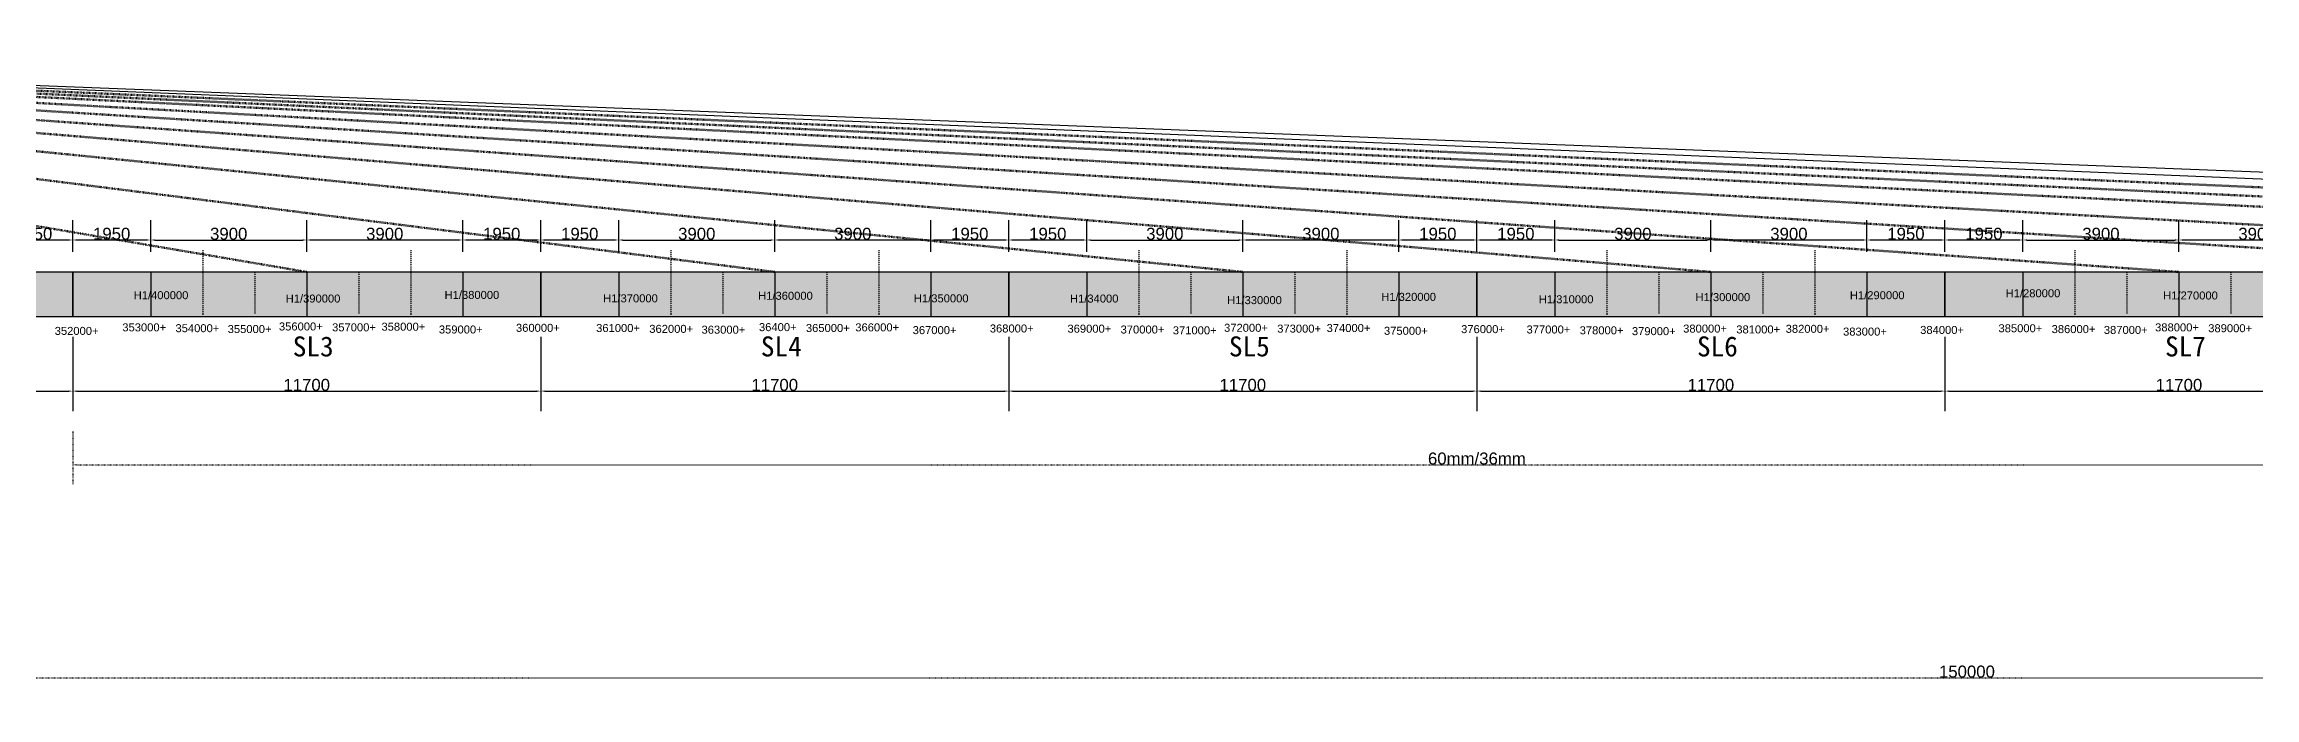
# Model space of a CAD drawing. Header units: millimetres. Extents: x -150378 to 490000, y -63094 to 58178.
# Drawn here: x 366939 to 422196, y -10652 to 5697 of the extents above; entities that cross this region are included whole.
import ezdxf

# ---------------------------------------------------------------- set-up
doc = ezdxf.new("R2010")
doc.units = ezdxf.units.MM
doc.header["$PDMODE"] = 3
doc.header["$PDSIZE"] = 200
doc.linetypes.add('ACAD_ISO03W100', pattern=[30, 12, -18])
doc.linetypes.add('DASHDOTX2', pattern=[50.8, 25.4, -12.7, 0, -12.7])
doc.styles.get("Standard").update_dxf_attribs({"font": 'arial.ttf'})
doc.dimstyles.new('ISO-25', dxfattribs={"dimtxt": 300, "dimasz": 100, "dimexe": 500, "dimexo": 500, "dimtad": 1, "dimtxsty": 'Standard', "dimcen": 2.5, "dimadec": 0, "dimazin": 0, "dimtfac": 1, "dimtmove": 0, "dimatfit": 3, "dimfxl": 1, "dimarcsym": 0})

# ---------------------------------------------------------------- blocks, each defined once
blk = doc.blocks.new('*D188')
at = {"color": 0, "lineweight": -2, "transparency": 16777216}
for p, q in [((355950, -1619), (355950, -3480)), ((367650, -1619), (367650, -3480)), ((356050, -2980), (367550, -2980))]:
    blk.add_line(p, q, dxfattribs=at)
at = {"color": 0, "lineweight": 100, "transparency": 16777216}
for points in [[(356050, -2964), (356050, -2997), (355950, -2980)], [(367550, -2964), (367550, -2997), (367650, -2980)]]:
    blk.add_solid(points, dxfattribs=at)
at = {"layer": 'Defpoints', "color": 0, "lineweight": 100, "transparency": 16777216}
for p in [(355950, -1119), (367650, -1119), (367650, -2980)]:
    blk.add_point(p, dxfattribs=at)
at = {"color": 0, "transparency": 16777216, "insert": (361800, -2827), "char_height": 300, "attachment_point": 5}
blk.add_mtext('11700', dxfattribs=at)
blk = doc.blocks.new('*D172')
at = {"color": 0, "lineweight": -2, "transparency": 16777216}
for p, q in [((365700, 500), (365700, 1299)), ((367650, 500), (367650, 1299)), ((367550, 799), (365800, 799))]:
    blk.add_line(p, q, dxfattribs=at)
at = {"color": 0, "lineweight": 100, "transparency": 16777216}
for points in [[(365800, 816), (365800, 782), (365700, 799)], [(367550, 816), (367550, 782), (367650, 799)]]:
    blk.add_solid(points, dxfattribs=at)
at = {"layer": 'Defpoints', "color": 0, "lineweight": 100, "transparency": 16777216}
for p in [(365700, 799), (365700, 0), (367650, 0)]:
    blk.add_point(p, dxfattribs=at)
at = {"color": 0, "transparency": 16777216, "insert": (366675, 953), "char_height": 300, "attachment_point": 5}
blk.add_mtext('1950', dxfattribs=at)
blk = doc.blocks.new('*D178')
at = {"color": 0, "lineweight": -2, "transparency": 16777216}
for p, q in [((367650, -1619), (367650, -3480)), ((379350, -1619), (379350, -3480)), ((367750, -2980), (379250, -2980))]:
    blk.add_line(p, q, dxfattribs=at)
at = {"color": 0, "lineweight": 100, "transparency": 16777216}
for points in [[(367750, -2964), (367750, -2997), (367650, -2980)], [(379250, -2964), (379250, -2997), (379350, -2980)]]:
    blk.add_solid(points, dxfattribs=at)
at = {"layer": 'Defpoints', "color": 0, "lineweight": 100, "transparency": 16777216}
for p in [(367650, -1119), (379350, -1119), (379350, -2980)]:
    blk.add_point(p, dxfattribs=at)
at = {"color": 0, "transparency": 16777216, "insert": (373500, -2827), "char_height": 300, "attachment_point": 5}
blk.add_mtext('11700', dxfattribs=at)
blk = doc.blocks.new('*D179')
at = {"color": 0, "lineweight": -2, "transparency": 16777216}
for p, q in [((373500, 500), (373500, 1299)), ((377400, 500), (377400, 1299)), ((377300, 799), (373600, 799))]:
    blk.add_line(p, q, dxfattribs=at)
at = {"color": 0, "lineweight": 100, "transparency": 16777216}
for points in [[(373600, 816), (373600, 782), (373500, 799)], [(377300, 816), (377300, 782), (377400, 799)]]:
    blk.add_solid(points, dxfattribs=at)
at = {"layer": 'Defpoints', "color": 0, "lineweight": 100, "transparency": 16777216}
for p in [(373500, 799), (373500, 0), (377400, 0)]:
    blk.add_point(p, dxfattribs=at)
at = {"color": 0, "transparency": 16777216, "insert": (375450, 953), "char_height": 300, "attachment_point": 5}
blk.add_mtext('3900', dxfattribs=at)
blk = doc.blocks.new('*D180')
at = {"color": 0, "lineweight": -2, "transparency": 16777216}
for p, q in [((367650, 500), (367650, 1299)), ((369600, 500), (369600, 1299)), ((369500, 799), (367750, 799))]:
    blk.add_line(p, q, dxfattribs=at)
at = {"color": 0, "lineweight": 100, "transparency": 16777216}
for points in [[(367750, 816), (367750, 782), (367650, 799)], [(369500, 816), (369500, 782), (369600, 799)]]:
    blk.add_solid(points, dxfattribs=at)
at = {"layer": 'Defpoints', "color": 0, "lineweight": 100, "transparency": 16777216}
for p in [(367650, 799), (367650, 0), (369600, 0)]:
    blk.add_point(p, dxfattribs=at)
at = {"color": 0, "transparency": 16777216, "insert": (368625, 953), "char_height": 300, "attachment_point": 5}
blk.add_mtext('1950', dxfattribs=at)
blk = doc.blocks.new('*D181')
at = {"color": 0, "lineweight": -2, "transparency": 16777216}
for p, q in [((369600, 500), (369600, 1299)), ((373500, 500), (373500, 1299)), ((369700, 799), (373400, 799))]:
    blk.add_line(p, q, dxfattribs=at)
at = {"color": 0, "lineweight": 100, "transparency": 16777216}
for points in [[(369700, 816), (369700, 782), (369600, 799)], [(373400, 816), (373400, 782), (373500, 799)]]:
    blk.add_solid(points, dxfattribs=at)
at = {"layer": 'Defpoints', "color": 0, "lineweight": 100, "transparency": 16777216}
for p in [(373500, 799), (369600, 0), (373500, 0)]:
    blk.add_point(p, dxfattribs=at)
at = {"color": 0, "transparency": 16777216, "insert": (371550, 953), "char_height": 300, "attachment_point": 5}
blk.add_mtext('3900', dxfattribs=at)
blk = doc.blocks.new('*D182')
at = {"color": 0, "lineweight": -2, "transparency": 16777216}
for p, q in [((377400, 500), (377400, 1299)), ((379350, 500), (379350, 1299)), ((379250, 799), (377500, 799))]:
    blk.add_line(p, q, dxfattribs=at)
at = {"color": 0, "lineweight": 100, "transparency": 16777216}
for points in [[(377500, 816), (377500, 782), (377400, 799)], [(379250, 816), (379250, 782), (379350, 799)]]:
    blk.add_solid(points, dxfattribs=at)
at = {"layer": 'Defpoints', "color": 0, "lineweight": 100, "transparency": 16777216}
for p in [(377400, 799), (377400, 0), (379350, 0)]:
    blk.add_point(p, dxfattribs=at)
at = {"color": 0, "transparency": 16777216, "insert": (378375, 953), "char_height": 300, "attachment_point": 5}
blk.add_mtext('1950', dxfattribs=at)
blk = doc.blocks.new('*D156')
at = {"color": 0, "lineweight": -2, "transparency": 16777216}
for p, q in [((379350, -1619), (379350, -3480)), ((391050, -1619), (391050, -3480)), ((379450, -2980), (390950, -2980))]:
    blk.add_line(p, q, dxfattribs=at)
at = {"color": 0, "lineweight": 100, "transparency": 16777216}
for points in [[(379450, -2964), (379450, -2997), (379350, -2980)], [(390950, -2964), (390950, -2997), (391050, -2980)]]:
    blk.add_solid(points, dxfattribs=at)
at = {"layer": 'Defpoints', "color": 0, "lineweight": 100, "transparency": 16777216}
for p in [(379350, -1119), (391050, -1119), (391050, -2980)]:
    blk.add_point(p, dxfattribs=at)
at = {"color": 0, "transparency": 16777216, "insert": (385200, -2827), "char_height": 300, "attachment_point": 5}
blk.add_mtext('11700', dxfattribs=at)
blk = doc.blocks.new('*D157')
at = {"color": 0, "lineweight": -2, "transparency": 16777216}
for p, q in [((385200, 500), (385200, 1299)), ((389100, 500), (389100, 1299)), ((389000, 799), (385300, 799))]:
    blk.add_line(p, q, dxfattribs=at)
at = {"color": 0, "lineweight": 100, "transparency": 16777216}
for points in [[(385300, 816), (385300, 782), (385200, 799)], [(389000, 816), (389000, 782), (389100, 799)]]:
    blk.add_solid(points, dxfattribs=at)
at = {"layer": 'Defpoints', "color": 0, "lineweight": 100, "transparency": 16777216}
for p in [(385200, 799), (385200, 0), (389100, 0)]:
    blk.add_point(p, dxfattribs=at)
at = {"color": 0, "transparency": 16777216, "insert": (387150, 953), "char_height": 300, "attachment_point": 5}
blk.add_mtext('3900', dxfattribs=at)
blk = doc.blocks.new('*D158')
at = {"color": 0, "lineweight": -2, "transparency": 16777216}
for p, q in [((379350, 500), (379350, 1299)), ((381300, 500), (381300, 1299)), ((381200, 799), (379450, 799))]:
    blk.add_line(p, q, dxfattribs=at)
at = {"color": 0, "lineweight": 100, "transparency": 16777216}
for points in [[(379450, 816), (379450, 782), (379350, 799)], [(381200, 816), (381200, 782), (381300, 799)]]:
    blk.add_solid(points, dxfattribs=at)
at = {"layer": 'Defpoints', "color": 0, "lineweight": 100, "transparency": 16777216}
for p in [(379350, 799), (379350, 0), (381300, 0)]:
    blk.add_point(p, dxfattribs=at)
at = {"color": 0, "transparency": 16777216, "insert": (380325, 953), "char_height": 300, "attachment_point": 5}
blk.add_mtext('1950', dxfattribs=at)
blk = doc.blocks.new('*D159')
at = {"color": 0, "lineweight": -2, "transparency": 16777216}
for p, q in [((381300, 500), (381300, 1299)), ((385200, 500), (385200, 1299)), ((381400, 799), (385100, 799))]:
    blk.add_line(p, q, dxfattribs=at)
at = {"color": 0, "lineweight": 100, "transparency": 16777216}
for points in [[(381400, 816), (381400, 782), (381300, 799)], [(385100, 816), (385100, 782), (385200, 799)]]:
    blk.add_solid(points, dxfattribs=at)
at = {"layer": 'Defpoints', "color": 0, "lineweight": 100, "transparency": 16777216}
for p in [(385200, 799), (381300, 0), (385200, 0)]:
    blk.add_point(p, dxfattribs=at)
at = {"color": 0, "transparency": 16777216, "insert": (383250, 953), "char_height": 300, "attachment_point": 5}
blk.add_mtext('3900', dxfattribs=at)
blk = doc.blocks.new('*D160')
at = {"color": 0, "lineweight": -2, "transparency": 16777216}
for p, q in [((389100, 500), (389100, 1299)), ((391050, 500), (391050, 1299)), ((390950, 799), (389200, 799))]:
    blk.add_line(p, q, dxfattribs=at)
at = {"color": 0, "lineweight": 100, "transparency": 16777216}
for points in [[(389200, 816), (389200, 782), (389100, 799)], [(390950, 816), (390950, 782), (391050, 799)]]:
    blk.add_solid(points, dxfattribs=at)
at = {"layer": 'Defpoints', "color": 0, "lineweight": 100, "transparency": 16777216}
for p in [(389100, 799), (389100, 0), (391050, 0)]:
    blk.add_point(p, dxfattribs=at)
at = {"color": 0, "transparency": 16777216, "insert": (390075, 953), "char_height": 300, "attachment_point": 5}
blk.add_mtext('1950', dxfattribs=at)
blk = doc.blocks.new('*D161')
at = {"color": 0, "lineweight": -2, "transparency": 16777216}
for p, q in [((391050, -1619), (391050, -3480)), ((402750, -1619), (402750, -3480)), ((391150, -2980), (402650, -2980))]:
    blk.add_line(p, q, dxfattribs=at)
at = {"color": 0, "lineweight": 100, "transparency": 16777216}
for points in [[(391150, -2964), (391150, -2997), (391050, -2980)], [(402650, -2964), (402650, -2997), (402750, -2980)]]:
    blk.add_solid(points, dxfattribs=at)
at = {"layer": 'Defpoints', "color": 0, "lineweight": 100, "transparency": 16777216}
for p in [(391050, -1119), (402750, -1119), (402750, -2980)]:
    blk.add_point(p, dxfattribs=at)
at = {"color": 0, "transparency": 16777216, "insert": (396900, -2827), "char_height": 300, "attachment_point": 5}
blk.add_mtext('11700', dxfattribs=at)
blk = doc.blocks.new('*D162')
at = {"color": 0, "lineweight": -2, "transparency": 16777216}
for p, q in [((396900, 500), (396900, 1299)), ((400800, 500), (400800, 1299)), ((400700, 799), (397000, 799))]:
    blk.add_line(p, q, dxfattribs=at)
at = {"color": 0, "lineweight": 100, "transparency": 16777216}
for points in [[(397000, 816), (397000, 782), (396900, 799)], [(400700, 816), (400700, 782), (400800, 799)]]:
    blk.add_solid(points, dxfattribs=at)
at = {"layer": 'Defpoints', "color": 0, "lineweight": 100, "transparency": 16777216}
for p in [(396900, 799), (396900, 0), (400800, 0)]:
    blk.add_point(p, dxfattribs=at)
at = {"color": 0, "transparency": 16777216, "insert": (398850, 953), "char_height": 300, "attachment_point": 5}
blk.add_mtext('3900', dxfattribs=at)
blk = doc.blocks.new('*D163')
at = {"color": 0, "lineweight": -2, "transparency": 16777216}
for p, q in [((391050, 500), (391050, 1299)), ((393000, 500), (393000, 1299)), ((392900, 799), (391150, 799))]:
    blk.add_line(p, q, dxfattribs=at)
at = {"color": 0, "lineweight": 100, "transparency": 16777216}
for points in [[(391150, 816), (391150, 782), (391050, 799)], [(392900, 816), (392900, 782), (393000, 799)]]:
    blk.add_solid(points, dxfattribs=at)
at = {"layer": 'Defpoints', "color": 0, "lineweight": 100, "transparency": 16777216}
for p in [(391050, 799), (391050, 0), (393000, 0)]:
    blk.add_point(p, dxfattribs=at)
at = {"color": 0, "transparency": 16777216, "insert": (392025, 953), "char_height": 300, "attachment_point": 5}
blk.add_mtext('1950', dxfattribs=at)
blk = doc.blocks.new('*D164')
at = {"color": 0, "lineweight": -2, "transparency": 16777216}
for p, q in [((393000, 500), (393000, 1299)), ((396900, 500), (396900, 1299)), ((393100, 799), (396800, 799))]:
    blk.add_line(p, q, dxfattribs=at)
at = {"color": 0, "lineweight": 100, "transparency": 16777216}
for points in [[(393100, 816), (393100, 782), (393000, 799)], [(396800, 816), (396800, 782), (396900, 799)]]:
    blk.add_solid(points, dxfattribs=at)
at = {"layer": 'Defpoints', "color": 0, "lineweight": 100, "transparency": 16777216}
for p in [(396900, 799), (393000, 0), (396900, 0)]:
    blk.add_point(p, dxfattribs=at)
at = {"color": 0, "transparency": 16777216, "insert": (394950, 953), "char_height": 300, "attachment_point": 5}
blk.add_mtext('3900', dxfattribs=at)
blk = doc.blocks.new('*D165')
at = {"color": 0, "lineweight": -2, "transparency": 16777216}
for p, q in [((400800, 500), (400800, 1299)), ((402750, 500), (402750, 1299)), ((402650, 799), (400900, 799))]:
    blk.add_line(p, q, dxfattribs=at)
at = {"color": 0, "lineweight": 100, "transparency": 16777216}
for points in [[(400900, 816), (400900, 782), (400800, 799)], [(402650, 816), (402650, 782), (402750, 799)]]:
    blk.add_solid(points, dxfattribs=at)
at = {"layer": 'Defpoints', "color": 0, "lineweight": 100, "transparency": 16777216}
for p in [(400800, 799), (400800, 0), (402750, 0)]:
    blk.add_point(p, dxfattribs=at)
at = {"color": 0, "transparency": 16777216, "insert": (401775, 953), "char_height": 300, "attachment_point": 5}
blk.add_mtext('1950', dxfattribs=at)
blk = doc.blocks.new('*D166')
at = {"color": 0, "lineweight": -2, "transparency": 16777216}
for p, q in [((402750, -1619), (402750, -3480)), ((414450, -1619), (414450, -3480)), ((402850, -2980), (414350, -2980))]:
    blk.add_line(p, q, dxfattribs=at)
at = {"color": 0, "lineweight": 100, "transparency": 16777216}
for points in [[(402850, -2964), (402850, -2997), (402750, -2980)], [(414350, -2964), (414350, -2997), (414450, -2980)]]:
    blk.add_solid(points, dxfattribs=at)
at = {"layer": 'Defpoints', "color": 0, "lineweight": 100, "transparency": 16777216}
for p in [(402750, -1119), (414450, -1119), (414450, -2980)]:
    blk.add_point(p, dxfattribs=at)
at = {"color": 0, "transparency": 16777216, "insert": (408600, -2827), "char_height": 300, "attachment_point": 5}
blk.add_mtext('11700', dxfattribs=at)
blk = doc.blocks.new('*D167')
at = {"color": 0, "lineweight": -2, "transparency": 16777216}
for p, q in [((408600, 500), (408600, 1299)), ((412500, 500), (412500, 1299)), ((412400, 799), (408700, 799))]:
    blk.add_line(p, q, dxfattribs=at)
at = {"color": 0, "lineweight": 100, "transparency": 16777216}
for points in [[(408700, 816), (408700, 782), (408600, 799)], [(412400, 816), (412400, 782), (412500, 799)]]:
    blk.add_solid(points, dxfattribs=at)
at = {"layer": 'Defpoints', "color": 0, "lineweight": 100, "transparency": 16777216}
for p in [(408600, 799), (408600, 0), (412500, 0)]:
    blk.add_point(p, dxfattribs=at)
at = {"color": 0, "transparency": 16777216, "insert": (410550, 953), "char_height": 300, "attachment_point": 5}
blk.add_mtext('3900', dxfattribs=at)
blk = doc.blocks.new('*D168')
at = {"color": 0, "lineweight": -2, "transparency": 16777216}
for p, q in [((402750, 500), (402750, 1299)), ((404700, 500), (404700, 1299)), ((404600, 799), (402850, 799))]:
    blk.add_line(p, q, dxfattribs=at)
at = {"color": 0, "lineweight": 100, "transparency": 16777216}
for points in [[(402850, 816), (402850, 782), (402750, 799)], [(404600, 816), (404600, 782), (404700, 799)]]:
    blk.add_solid(points, dxfattribs=at)
at = {"layer": 'Defpoints', "color": 0, "lineweight": 100, "transparency": 16777216}
for p in [(402750, 799), (402750, 0), (404700, 0)]:
    blk.add_point(p, dxfattribs=at)
at = {"color": 0, "transparency": 16777216, "insert": (403725, 953), "char_height": 300, "attachment_point": 5}
blk.add_mtext('1950', dxfattribs=at)
blk = doc.blocks.new('*D169')
at = {"color": 0, "lineweight": -2, "transparency": 16777216}
for p, q in [((404700, 500), (404700, 1299)), ((408600, 500), (408600, 1299)), ((404800, 799), (408500, 799))]:
    blk.add_line(p, q, dxfattribs=at)
at = {"color": 0, "lineweight": 100, "transparency": 16777216}
for points in [[(404800, 816), (404800, 782), (404700, 799)], [(408500, 816), (408500, 782), (408600, 799)]]:
    blk.add_solid(points, dxfattribs=at)
at = {"layer": 'Defpoints', "color": 0, "lineweight": 100, "transparency": 16777216}
for p in [(408600, 799), (404700, 0), (408600, 0)]:
    blk.add_point(p, dxfattribs=at)
at = {"color": 0, "transparency": 16777216, "insert": (406650, 953), "char_height": 300, "attachment_point": 5}
blk.add_mtext('3900', dxfattribs=at)
blk = doc.blocks.new('*D170')
at = {"color": 0, "lineweight": -2, "transparency": 16777216}
for p, q in [((412500, 500), (412500, 1299)), ((414450, 500), (414450, 1299)), ((414350, 799), (412600, 799))]:
    blk.add_line(p, q, dxfattribs=at)
at = {"color": 0, "lineweight": 100, "transparency": 16777216}
for points in [[(412600, 816), (412600, 782), (412500, 799)], [(414350, 816), (414350, 782), (414450, 799)]]:
    blk.add_solid(points, dxfattribs=at)
at = {"layer": 'Defpoints', "color": 0, "lineweight": 100, "transparency": 16777216}
for p in [(412500, 799), (412500, 0), (414450, 0)]:
    blk.add_point(p, dxfattribs=at)
at = {"color": 0, "transparency": 16777216, "insert": (413475, 953), "char_height": 300, "attachment_point": 5}
blk.add_mtext('1950', dxfattribs=at)
blk = doc.blocks.new('*D200')
at = {"color": 0, "lineweight": -2, "transparency": 16777216}
for p, q in [((414450, -1619), (414450, -3480)), ((426150, -1619), (426150, -3480)), ((414550, -2980), (426050, -2980))]:
    blk.add_line(p, q, dxfattribs=at)
at = {"color": 0, "lineweight": 100, "transparency": 16777216}
for points in [[(414550, -2964), (414550, -2997), (414450, -2980)], [(426050, -2964), (426050, -2997), (426150, -2980)]]:
    blk.add_solid(points, dxfattribs=at)
at = {"layer": 'Defpoints', "color": 0, "lineweight": 100, "transparency": 16777216}
for p in [(414450, -1119), (426150, -1119), (426150, -2980)]:
    blk.add_point(p, dxfattribs=at)
at = {"color": 0, "transparency": 16777216, "insert": (420300, -2827), "char_height": 300, "attachment_point": 5}
blk.add_mtext('11700', dxfattribs=at)
blk = doc.blocks.new('*D201')
at = {"color": 0, "lineweight": -2, "transparency": 16777216}
for p, q in [((420300, 500), (420300, 1299)), ((424200, 500), (424200, 1299)), ((424100, 799), (420400, 799))]:
    blk.add_line(p, q, dxfattribs=at)
at = {"color": 0, "lineweight": 100, "transparency": 16777216}
for points in [[(420400, 816), (420400, 782), (420300, 799)], [(424100, 816), (424100, 782), (424200, 799)]]:
    blk.add_solid(points, dxfattribs=at)
at = {"layer": 'Defpoints', "color": 0, "lineweight": 100, "transparency": 16777216}
for p in [(420300, 799), (420300, 0), (424200, 0)]:
    blk.add_point(p, dxfattribs=at)
at = {"color": 0, "transparency": 16777216, "insert": (422250, 953), "char_height": 300, "attachment_point": 5}
blk.add_mtext('3900', dxfattribs=at)
blk = doc.blocks.new('*D202')
at = {"color": 0, "lineweight": -2, "transparency": 16777216}
for p, q in [((414450, 500), (414450, 1299)), ((416400, 500), (416400, 1299)), ((416300, 799), (414550, 799))]:
    blk.add_line(p, q, dxfattribs=at)
at = {"color": 0, "lineweight": 100, "transparency": 16777216}
for points in [[(414550, 816), (414550, 782), (414450, 799)], [(416300, 816), (416300, 782), (416400, 799)]]:
    blk.add_solid(points, dxfattribs=at)
at = {"layer": 'Defpoints', "color": 0, "lineweight": 100, "transparency": 16777216}
for p in [(414450, 799), (414450, 0), (416400, 0)]:
    blk.add_point(p, dxfattribs=at)
at = {"color": 0, "transparency": 16777216, "insert": (415425, 953), "char_height": 300, "attachment_point": 5}
blk.add_mtext('1950', dxfattribs=at)
blk = doc.blocks.new('*D203')
at = {"color": 0, "lineweight": -2, "transparency": 16777216}
for p, q in [((416400, 500), (416400, 1299)), ((420300, 500), (420300, 1299)), ((416500, 799), (420200, 799))]:
    blk.add_line(p, q, dxfattribs=at)
at = {"color": 0, "lineweight": 100, "transparency": 16777216}
for points in [[(416500, 816), (416500, 782), (416400, 799)], [(420200, 816), (420200, 782), (420300, 799)]]:
    blk.add_solid(points, dxfattribs=at)
at = {"layer": 'Defpoints', "color": 0, "lineweight": 100, "transparency": 16777216}
for p in [(420300, 799), (416400, 0), (420300, 0)]:
    blk.add_point(p, dxfattribs=at)
at = {"color": 0, "transparency": 16777216, "insert": (418350, 953), "char_height": 300, "attachment_point": 5}
blk.add_mtext('3900', dxfattribs=at)
blk = doc.blocks.new('*D199')
at = {"color": 0, "linetype": 'ACAD_ISO03W100', "lineweight": -2, "transparency": 16777216}
for p, q in [((490000, -1622), (490000, -10652)), ((340000, -7582), (340000, -10652)), ((340100, -10152), (489900, -10152))]:
    blk.add_line(p, q, dxfattribs=at)
at = {"color": 0, "linetype": 'ACAD_ISO03W100', "lineweight": 100, "transparency": 16777216}
for points in [[(340100, -10135), (340100, -10169), (340000, -10152)], [(489900, -10135), (489900, -10169), (490000, -10152)]]:
    blk.add_solid(points, dxfattribs=at)
at = {"layer": 'Defpoints', "color": 0, "linetype": 'ACAD_ISO03W100', "lineweight": 100, "transparency": 16777216}
for p in [(490000, -1122), (340000, -7082), (490000, -10152)]:
    blk.add_point(p, dxfattribs=at)
at = {"color": 0, "linetype": 'ACAD_ISO03W100', "lineweight": 100, "transparency": 16777216, "insert": (415000, -9998), "char_height": 300, "attachment_point": 5}
blk.add_mtext('150000', dxfattribs=at)
blk = doc.blocks.new('*D314')
at = {"color": 0, "linetype": 'ACAD_ISO03W100', "lineweight": -2, "transparency": 16777216}
for p, q in [((367650, -3980), (367650, -5325)), ((437850, -3980), (437850, -5325)), ((367750, -4825), (437750, -4825))]:
    blk.add_line(p, q, dxfattribs=at)
at = {"color": 0, "linetype": 'ACAD_ISO03W100', "lineweight": 100, "transparency": 16777216}
for points in [[(367750, -4808), (367750, -4841), (367650, -4825)], [(437750, -4808), (437750, -4841), (437850, -4825)]]:
    blk.add_solid(points, dxfattribs=at)
at = {"layer": 'Defpoints', "color": 0, "linetype": 'ACAD_ISO03W100', "lineweight": 100, "transparency": 16777216}
for p in [(367650, -3480), (437850, -3480), (437850, -4825)]:
    blk.add_point(p, dxfattribs=at)
at = {"color": 0, "linetype": 'ACAD_ISO03W100', "lineweight": 100, "transparency": 16777216, "insert": (402750, -4669), "char_height": 300, "attachment_point": 5}
blk.add_mtext('60mm/36mm', dxfattribs=at)

msp = doc.modelspace()

# ---------------------------------------------------------------- hatches: boundary and pattern name
at = {"true_color": 0x105689}
h = msp.add_hatch(color=146, dxfattribs=at)
h.dxf.hatch_style = 1
h.paths.add_polyline_path([(367650, -1119.046), (367650, 0), (355950, 0), (355950, -1119.046)])
at = {"true_color": 0x7aafdf}
h = msp.add_hatch(color=143, dxfattribs=at)
h.dxf.hatch_style = 1
h.paths.add_polyline_path([(369600, 0), (373500, 0), (373500, -1119.046), (369600, -1119.046)])
h.paths.add_polyline_path([(367650, 0), (369600, 0), (369600, -1119.046), (367650, -1119.046)])
h.paths.add_polyline_path([(373500, 0), (377400, 0), (377400, -1119.046), (373500, -1119.046)])
h.paths.add_polyline_path([(377400, 0), (379350, 0), (379350, -1119.046), (377400, -1119.046)])
h = msp.add_hatch(color=143, dxfattribs=at)
h.dxf.hatch_style = 1
h.paths.add_polyline_path([(381300, 0), (385200, 0), (385200, -1119.046), (381300, -1119.046)])
h.paths.add_polyline_path([(379350, 0), (381300, 0), (381300, -1119.046), (379350, -1119.046)])
h.paths.add_polyline_path([(385200, 0), (389100, 0), (389100, -1119.046), (385200, -1119.046)])
h.paths.add_polyline_path([(389100, 0), (391050, 0), (391050, -1119.046), (389100, -1119.046)])
h = msp.add_hatch(color=143, dxfattribs=at)
h.dxf.hatch_style = 1
h.paths.add_polyline_path([(381300, 0), (385200, 0), (385200, -1119.046), (381300, -1119.046)])
h.paths.add_polyline_path([(379350, 0), (381300, 0), (381300, -1119.046), (379350, -1119.046)])
h.paths.add_polyline_path([(385200, 0), (389100, 0), (389100, -1119.046), (385200, -1119.046)])
h.paths.add_polyline_path([(389100, 0), (391050, 0), (391050, -1119.046), (389100, -1119.046)])
h = msp.add_hatch(color=143, dxfattribs=at)
h.dxf.hatch_style = 1
h.paths.add_polyline_path([(393000, 0), (396900, 0), (396900, -1119.046), (393000, -1119.046)])
h.paths.add_polyline_path([(391050, 0), (393000, 0), (393000, -1119.046), (391050, -1119.046)])
h.paths.add_polyline_path([(396900, 0), (400800, 0), (400800, -1119.046), (396900, -1119.046)])
h.paths.add_polyline_path([(400800, 0), (402750, 0), (402750, -1119.046), (400800, -1119.046)])
h = msp.add_hatch(color=143, dxfattribs=at)
h.dxf.hatch_style = 1
h.paths.add_polyline_path([(393000, 0), (396900, 0), (396900, -1119.046), (393000, -1119.046)])
h.paths.add_polyline_path([(391050, 0), (393000, 0), (393000, -1119.046), (391050, -1119.046)])
h.paths.add_polyline_path([(396900, 0), (400800, 0), (400800, -1119.046), (396900, -1119.046)])
h.paths.add_polyline_path([(400800, 0), (402750, 0), (402750, -1119.046), (400800, -1119.046)])
h = msp.add_hatch(color=143, dxfattribs=at)
h.dxf.hatch_style = 1
h.paths.add_polyline_path([(404700, 0), (408600, 0), (408600, -1119.046), (404700, -1119.046)])
h.paths.add_polyline_path([(402750, 0), (404700, 0), (404700, -1119.046), (402750, -1119.046)])
h.paths.add_polyline_path([(408600, 0), (412500, 0), (412500, -1119.046), (408600, -1119.046)])
h.paths.add_polyline_path([(412500, 0), (414450, 0), (414450, -1119.046), (412500, -1119.046)])
h = msp.add_hatch(color=143, dxfattribs=at)
h.dxf.hatch_style = 1
h.paths.add_polyline_path([(404700, 0), (408600, 0), (408600, -1119.046), (404700, -1119.046)])
h.paths.add_polyline_path([(402750, 0), (404700, 0), (404700, -1119.046), (402750, -1119.046)])
h.paths.add_polyline_path([(408600, 0), (412500, 0), (412500, -1119.046), (408600, -1119.046)])
h.paths.add_polyline_path([(412500, 0), (414450, 0), (414450, -1119.046), (412500, -1119.046)])
h = msp.add_hatch(color=143, dxfattribs=at)
h.dxf.hatch_style = 1
h.paths.add_polyline_path([(416400, 0), (420300, 0), (420300, -1119.046), (416400, -1119.046)])
h.paths.add_polyline_path([(414450, 0), (416400, 0), (416400, -1119.046), (414450, -1119.046)])
h.paths.add_polyline_path([(420300, 0), (424200, 0), (424200, -1119.046), (420300, -1119.046)])
h.paths.add_polyline_path([(424200, 0), (426150, 0), (426150, -1119.046), (424200, -1119.046)])

# ---------------------------------------------------------------- linework, layer by layer
for p, q in [((486600, 0), (340000, 5696.894, 106998.121)), ((478800, 0), (340000, 5696.894, 106998.121)), ((369600, 0), (369600, -1119.046)), ((373500, 0), (373500, -1119.046)), ((373500, 0), (373500, -1119.046)), ((377400, 0), (377400, -1119.046)), ((381300, 0), (381300, -1119.046)), ((381300, 0), (381300, -1119.046)), ((385200, 0), (385200, -1119.046)), ((385200, 0), (385200, -1119.046)), ((385200, 0), (385200, -1119.046)), ((389100, 0), (389100, -1119.046)), ((389100, 0), (389100, -1119.046)), ((393000, 0), (393000, -1119.046)), ((393000, 0), (393000, -1119.046)), ((396900, 0), (396900, -1119.046)), ((396900, 0), (396900, -1119.046)), ((396900, 0), (396900, -1119.046)), ((400800, 0), (400800, -1119.046)), ((400800, 0), (400800, -1119.046)), ((404700, 0), (404700, -1119.046)), ((404700, 0), (404700, -1119.046)), ((408600, 0), (408600, -1119.046)), ((408600, 0), (408600, -1119.046)), ((408600, 0), (408600, -1119.046)), ((412500, 0), (412500, -1119.046)), ((412500, 0), (412500, -1119.046)), ((416400, 0), (416400, -1119.046)), ((420300, 0), (420300, -1119.046)), ((420300, 0), (420300, -1119.046))]:
    msp.add_line(p, q)
at = {"linetype": 'ACAD_ISO03W100', "lineweight": 100}
for p in [(471000, 0), (463200, 0), (455400, 0), (443700, 0), (432000, 0), (420300, 0), (408600, 0), (396900, 0), (385200, 0), (373500, 0)]:
    msp.add_line(p, (340000, 5696.894, 106998.121), dxfattribs=at)
at = {"color": 1, "linetype": 'DASHDOTX2'}
for p, q in [((370900, 547.483), (370900, -1079.094, -2644.819)), ((372200, 0, 2240.514), (372200, -1052.108, -2644.819)), ((374800, 0, 2240.514), (374800, -1052.108, -2644.819)), ((376100, 547.483), (376100, -1079.094, -2644.819)), ((382600, 547.483), (382600, -1079.094, -2644.819)), ((383900, 0, 2240.514), (383900, -1052.108, -2644.819)), ((386500, 0, 2240.514), (386500, -1052.108, -2644.819)), ((387800, 547.483), (387800, -1079.094, -2644.819)), ((394300, 547.483), (394300, -1079.094, -2644.819)), ((395600, 0, 2240.514), (395600, -1052.108, -2644.819)), ((398200, 0, 2240.514), (398200, -1052.108, -2644.819)), ((399500, 547.483), (399500, -1079.094, -2644.819)), ((406000, 547.483), (406000, -1079.094, -2644.819)), ((407300, 0, 2240.514), (407300, -1052.108, -2644.819)), ((409900, 0, 2240.514), (409900, -1052.108, -2644.819)), ((411200, 547.483), (411200, -1079.094, -2644.819)), ((417700, 547.483), (417700, -1079.094, -2644.819)), ((419000, 0, 2240.514), (419000, -1052.108, -2644.819)), ((421600, 0, 2240.514), (421600, -1052.108, -2644.819))]:
    msp.add_line(p, q, dxfattribs=at)
for points in [[(355950, 0), (367650, 0), (367650, -1119.046), (355950, -1119.046)], [(367650, 0), (379350, 0), (379350, -1119.046), (367650, -1119.046)], [(379350, 0), (391050, 0), (391050, -1119.046), (379350, -1119.046)], [(379350, 0), (391050, 0), (391050, -1119.046), (379350, -1119.046)], [(391050, 0), (402750, 0), (402750, -1119.046), (391050, -1119.046)], [(391050, 0), (402750, 0), (402750, -1119.046), (391050, -1119.046)], [(402750, 0), (414450, 0), (414450, -1119.046), (402750, -1119.046)], [(402750, 0), (414450, 0), (414450, -1119.046), (402750, -1119.046)], [(414450, 0), (426150, 0), (426150, -1119.046), (414450, -1119.046)]]:
    msp.add_lwpolyline(points, close=True)

# ---------------------------------------------------------------- texts
at = {"linetype": 'ACAD_ISO03W100', "lineweight": 100, "char_height": 200}
for s, width, insert, attachment_point in [('H1/400000', 1801.54645, (369175.516, -481.54), 1), ('H1/380000', 1801.54645, (376946.404, -474.447), 1), ('H1/370000', 1801.54645, (380910.386, -559.395), 1), ('H1/360000', 1801.54645, (384783.882, -496.096), 1), ('H1/350000', 1801.54645, (388677.208, -560.691), 1), ('H1/320000', 1801.54645, (400361.07, -523.074), 1), ('H1/300000', 1801.54645, (408215.743, -530.003), 1), ('H1/290000', 1801.54645, (412074.425, -482.151), 1), ('H1/280000', 1801.54645, (415968.026, -433.164), 1), ('H1/270000', 1801.54645, (419905.162, -488.876), 1), ('H1/390000', 1801.54645, (372974.677, -564.839), 1), ('H1/34000', 1801.54645, (392579.545, -565.25), 1), ('H1/330000', 1801.54645, (396508.291, -604.991), 1), ('H1/310000', 1801.54645, (404298.088, -583.171), 1), ('352000+', 1034.48869, (368296.228, -1374.577), 3), ('353000+', 1034.48869, (369986.637, -1286.007), 3), ('354000+', 1034.48869, (371315.15, -1306.936), 3), ('355000+', 1034.48869, (372620.153, -1327.925), 3), ('356000+', 1034.48869, (373901.427, -1263.928), 3), ('357000+', 1034.48869, (375229.94, -1284.857), 3), ('358000+', 1034.48869, (376464.312, -1269.577), 3), ('359000+', 1034.48869, (377898.756, -1338.836), 3), ('360000+', 1034.48869, (379826.684, -1297.497), 3), ('361000+', 1034.48869, (381830.504, -1302.506), 3), ('362000+', 1034.48869, (383159.017, -1323.435), 3), ('363000+', 1034.48869, (384464.02, -1344.424), 3), ('36400+', 1034.48869, (385745.294, -1280.427), 3), ('365000+', 1034.48869, (387073.807, -1301.356), 3), ('366000+', 1034.48869, (388308.179, -1286.076), 3), ('367000+', 1034.48869, (389742.623, -1355.335), 3), ('368000+', 1034.48869, (391670.551, -1313.996), 3), ('369000+', 1034.48869, (393611.556, -1318.845), 3), ('370000+', 1034.48869, (394940.07, -1339.775), 3), ('371000+', 1034.48869, (396245.073, -1360.764), 3), ('372000+', 1034.48869, (397526.346, -1296.766), 3), ('373000+', 1034.48869, (398854.86, -1317.696), 3), ('374000+', 1034.48869, (400089.231, -1302.415), 3), ('375000+', 1034.48869, (401523.675, -1371.674), 3), ('376000+', 1034.48869, (403451.603, -1330.336), 3), ('377000+', 1034.48869, (405086.93, -1338.889), 3), ('378000+', 1034.48869, (406415.444, -1359.818), 3), ('379000+', 1034.48869, (407720.447, -1380.807), 3), ('380000+', 1034.48869, (409001.72, -1316.81), 3), ('381000+', 1034.48869, (410330.234, -1337.739), 3), ('382000+', 1034.48869, (411564.605, -1322.459), 3), ('383000+', 1034.48869, (412999.049, -1391.718), 3), ('384000+', 1034.48869, (414926.977, -1350.379), 3), ('385000+', 1034.48869, (416884.372, -1308.62), 3), ('386000+', 1034.48869, (418212.886, -1329.549), 3), ('387000+', 1034.48869, (419517.889, -1350.538), 3), ('388000+', 1034.48869, (420799.163, -1286.541), 3), ('389000+', 1034.48869, (422127.676, -1307.47), 3)]:
    msp.add_mtext_dynamic_manual_height_columns(s, width=width, gutter_width=12.5, heights=[0], dxfattribs=dict(at, insert=insert, attachment_point=attachment_point))
at = {"char_height": 500, "attachment_point": 3}
for s, insert in [('{\\fSimSun|b0|i0|c134|p2;SL3}', (374173.032, -1613.217)), ('{\\fSimSun|b0|i0|c134|p2;SL4}', (385873.032, -1613.217)), ('{\\fSimSun|b0|i0|c134|p2;SL5}', (397573.032, -1613.217)), ('{\\fSimSun|b0|i0|c134|p2;SL6}', (409273.032, -1613.217)), ('{\\fSimSun|b0|i0|c134|p2;SL7}', (420973.032, -1613.217))]:
    msp.add_mtext_dynamic_manual_height_columns(s, width=4129.02136, gutter_width=12.5, heights=[0], dxfattribs=dict(at, insert=insert))

# ---------------------------------------------------------------- dimensions: what is measured, and where the dimension line sits
for base, p1, p2, picture, middle in [((365700, 798.905), (367650, 0), (365700, 0), '*D172', (366675, 952.702)), ((367650, 798.905), (369600, 0), (367650, 0), '*D180', (368625, 952.702)), ((373500, 798.905), (369600, 0), (373500, 0), '*D181', (371550, 952.805)), ((373500, 798.905), (377400, 0), (373500, 0), '*D179', (375450, 952.805)), ((377400, 798.905), (379350, 0), (377400, 0), '*D182', (378375, 952.702)), ((379350, 798.905), (381300, 0), (379350, 0), '*D158', (380325, 952.702)), ((385200, 798.905), (381300, 0), (385200, 0), '*D159', (383250, 952.805)), ((385200, 798.905), (389100, 0), (385200, 0), '*D157', (387150, 952.805)), ((389100, 798.905), (391050, 0), (389100, 0), '*D160', (390075, 952.702)), ((391050, 798.905), (393000, 0), (391050, 0), '*D163', (392025, 952.702)), ((396900, 798.905), (393000, 0), (396900, 0), '*D164', (394950, 952.805)), ((396900, 798.905), (400800, 0), (396900, 0), '*D162', (398850, 952.805)), ((400800, 798.905), (402750, 0), (400800, 0), '*D165', (401775, 952.702)), ((402750, 798.905), (404700, 0), (402750, 0), '*D168', (403725, 952.702)), ((408600, 798.905), (404700, 0), (408600, 0), '*D169', (406650, 952.805)), ((408600, 798.905), (412500, 0), (408600, 0), '*D167', (410550, 952.805)), ((412500, 798.905), (414450, 0), (412500, 0), '*D170', (413475, 952.702)), ((414450, 798.905), (416400, 0), (414450, 0), '*D202', (415425, 952.702)), ((420300, 798.905), (416400, 0), (420300, 0), '*D203', (418350, 952.805)), ((420300, 798.905), (424200, 0), (420300, 0), '*D201', (422250, 952.805)), ((367650, -2980.402), (355950, -1119.046), (367650, -1119.046), '*D188', (361800, -2826.606)), ((379350, -2980.402), (367650, -1119.046), (379350, -1119.046), '*D178', (373500, -2826.606)), ((391050, -2980.402), (379350, -1119.046), (391050, -1119.046), '*D156', (385200, -2826.606)), ((402750, -2980.402), (391050, -1119.046), (402750, -1119.046), '*D161', (396900, -2826.606)), ((414450, -2980.402), (402750, -1119.046), (414450, -1119.046), '*D166', (408600, -2826.606)), ((426150, -2980.402), (414450, -1119.046), (426150, -1119.046), '*D200', (420300, -2826.606))]:
    dim = msp.add_linear_dim(base=base, p1=p1, p2=p2, angle=180, dimstyle='ISO-25')
    dim.commit()
    dim.dimension.update_dxf_attribs({"geometry": picture, "text_midpoint": middle})
at = {"linetype": 'ACAD_ISO03W100', "lineweight": 100}
dim = msp.add_linear_dim(base=(490000, -10152.07), p1=(340000, -7081.901), p2=(490000, -1121.547), angle=180, dimstyle='ISO-25', dxfattribs=at)
dim.commit()
dim.dimension.update_dxf_attribs({"geometry": '*D199', "text_midpoint": (415000, -9998.273)})
dim = msp.add_linear_dim(base=(437850, -4824.713), p1=(367650, -3480.402), p2=(437850, -3480.402), angle=180, text='60mm/36mm', dimstyle='ISO-25', dxfattribs=at)
dim.commit()
dim.dimension.update_dxf_attribs({"geometry": '*D314', "text_midpoint": (402750, -4668.87)})

doc.saveas('drawing.dxf')
